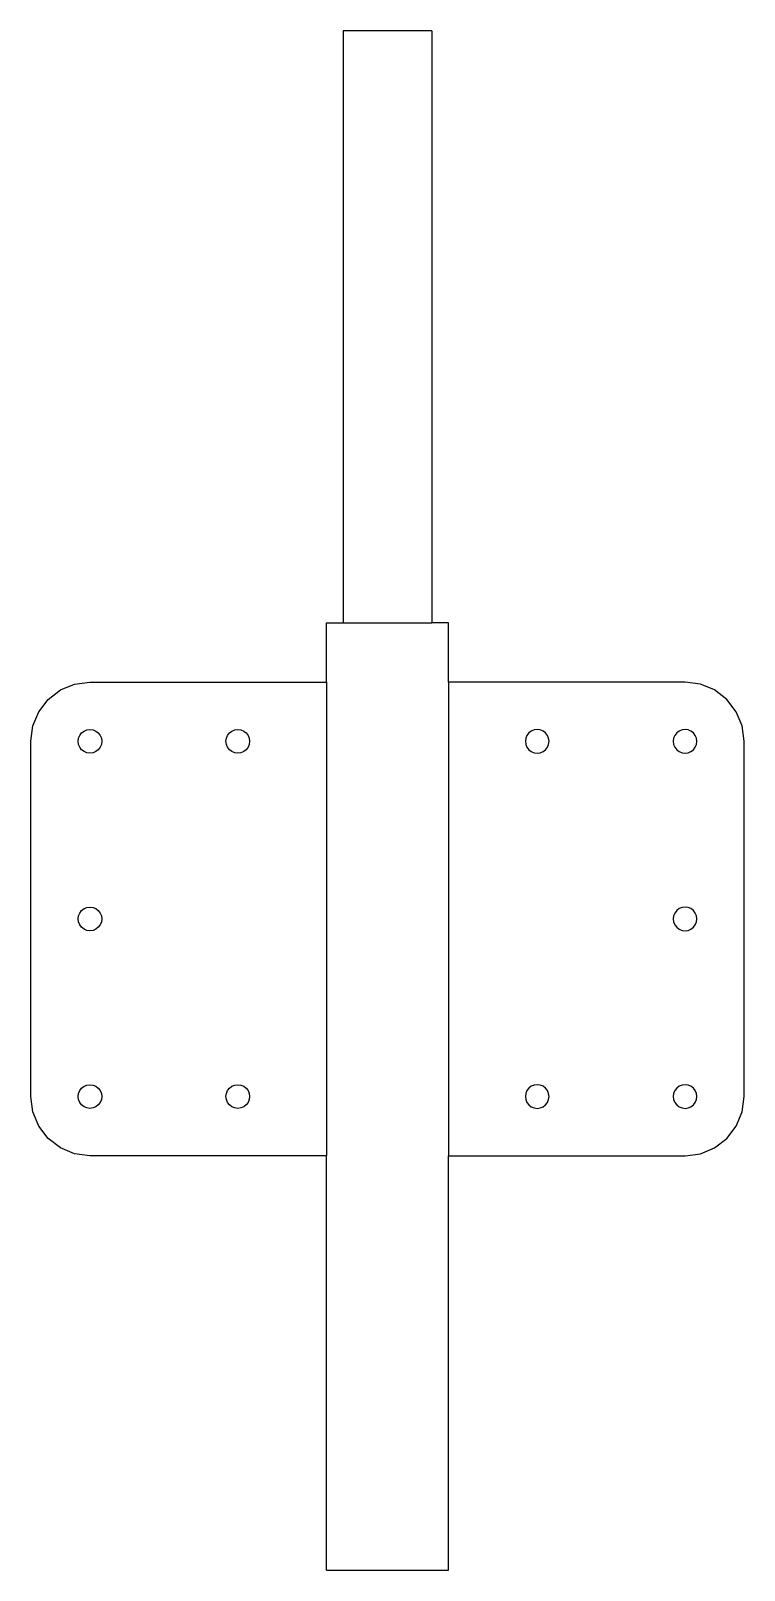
# Model space of a CAD drawing. Extents: x -87 to 34, y -66 to 194.
import ezdxf

# ---------------------------------------------------------------- set-up
doc = ezdxf.new("R2010")
doc.units = 0
doc.layers.get('0').update_dxf_attribs({"linetype": 'CONTINUOUS'})

msp = doc.modelspace()

# ---------------------------------------------------------------- linework, layer by layer
for p, q in [((-33.93, 193.53), (-33.93, 93.53)), ((-18.93, 193.53), (-33.93, 193.53)), ((-18.93, 193.53), (-18.93, 93.53)), ((-36.73, 83.53), (-36.73, 93.53)), ((-36.73, 93.53), (-33.93, 93.53)), ((-33.93, 93.53), (-18.93, 93.53)), ((-16.13, 93.53), (-18.93, 93.53)), ((-16.13, 83.53), (-16.13, 93.53)), ((-79.32, 83.19), (-76.73, 83.53)), ((-76.73, 83.53), (-36.73, 83.53)), ((-36.73, 83.53), (-36.73, 3.53)), ((-16.13, 83.53), (-16.13, 3.53)), ((23.87, 83.53), (-16.13, 83.53)), ((26.46, 83.19), (23.87, 83.53)), ((-85.39, 78.53), (-83.8, 80.61)), ((-83.8, 80.61), (-81.73, 82.2)), ((-81.73, 82.2), (-79.32, 83.19)), ((28.87, 82.2), (26.46, 83.19)), ((30.94, 80.61), (28.87, 82.2)), ((32.53, 78.53), (30.94, 80.61)), ((-86.39, 76.12), (-85.39, 78.53)), ((33.53, 76.12), (32.53, 78.53)), ((-86.73, 73.53), (-86.39, 76.12)), ((-77.73, 75.27), (-77.25, 75.47)), ((-77.25, 75.47), (-76.73, 75.53)), ((-76.73, 75.53), (-76.21, 75.47)), ((-76.21, 75.47), (-75.73, 75.27)), ((-52.73, 75.27), (-52.25, 75.47)), ((-52.25, 75.47), (-51.73, 75.53)), ((-51.73, 75.53), (-51.21, 75.47)), ((-51.21, 75.47), (-50.73, 75.27)), ((-1.65, 75.47), (-2.13, 75.27)), ((-1.13, 75.53), (-1.65, 75.47)), ((-0.61, 75.47), (-1.13, 75.53)), ((-0.13, 75.27), (-0.61, 75.47)), ((23.35, 75.47), (22.87, 75.27)), ((23.87, 75.53), (23.35, 75.47)), ((24.39, 75.47), (23.87, 75.53)), ((24.87, 75.27), (24.39, 75.47)), ((33.87, 73.53), (33.53, 76.12)), ((-86.73, 13.53), (-86.73, 73.53)), ((-78.73, 73.53), (-78.66, 74.05)), ((-78.66, 73.02), (-78.73, 73.53)), ((-78.66, 74.05), (-78.46, 74.53)), ((-78.46, 72.53), (-78.66, 73.02)), ((-78.46, 74.53), (-78.14, 74.95)), ((-78.14, 74.95), (-77.73, 75.27)), ((-75.73, 75.27), (-75.32, 74.95)), ((-75.32, 74.95), (-75, 74.53)), ((-75, 74.53), (-74.8, 74.05)), ((-74.8, 73.02), (-75, 72.53)), ((-74.8, 74.05), (-74.73, 73.53)), ((-74.73, 73.53), (-74.8, 73.02)), ((-53.73, 73.53), (-53.66, 74.05)), ((-53.66, 73.02), (-53.73, 73.53)), ((-53.66, 74.05), (-53.46, 74.53)), ((-53.46, 72.53), (-53.66, 73.02)), ((-53.46, 74.53), (-53.14, 74.95)), ((-53.14, 74.95), (-52.73, 75.27)), ((-50.73, 75.27), (-50.32, 74.95)), ((-50.32, 74.95), (-50, 74.53)), ((-50, 74.53), (-49.8, 74.05)), ((-49.8, 73.02), (-50, 72.53)), ((-49.8, 74.05), (-49.73, 73.53)), ((-49.73, 73.53), (-49.8, 73.02)), ((-3.06, 74.05), (-3.13, 73.53)), ((-3.13, 73.53), (-3.06, 73.02)), ((-2.86, 74.53), (-3.06, 74.05)), ((-3.06, 73.02), (-2.86, 72.53)), ((-2.54, 74.95), (-2.86, 74.53)), ((-2.13, 75.27), (-2.54, 74.95)), ((0.28, 74.95), (-0.13, 75.27)), ((0.6, 74.53), (0.28, 74.95)), ((0.8, 74.05), (0.6, 74.53)), ((0.6, 72.53), (0.8, 73.02)), ((0.87, 73.53), (0.8, 74.05)), ((0.8, 73.02), (0.87, 73.53)), ((21.94, 74.05), (21.87, 73.53)), ((21.87, 73.53), (21.94, 73.02)), ((22.14, 74.53), (21.94, 74.05)), ((21.94, 73.02), (22.14, 72.53)), ((22.46, 74.95), (22.14, 74.53)), ((22.87, 75.27), (22.46, 74.95)), ((25.28, 74.95), (24.87, 75.27)), ((25.6, 74.53), (25.28, 74.95)), ((25.8, 74.05), (25.6, 74.53)), ((25.6, 72.53), (25.8, 73.02)), ((25.87, 73.53), (25.8, 74.05)), ((25.8, 73.02), (25.87, 73.53)), ((33.87, 13.53), (33.87, 73.53)), ((-78.14, 72.12), (-78.46, 72.53)), ((-77.73, 71.8), (-78.14, 72.12)), ((-77.25, 71.6), (-77.73, 71.8)), ((-76.73, 71.53), (-77.25, 71.6)), ((-76.21, 71.6), (-76.73, 71.53)), ((-75.73, 71.8), (-76.21, 71.6)), ((-75.32, 72.12), (-75.73, 71.8)), ((-75, 72.53), (-75.32, 72.12)), ((-53.14, 72.12), (-53.46, 72.53)), ((-52.73, 71.8), (-53.14, 72.12)), ((-52.25, 71.6), (-52.73, 71.8)), ((-51.73, 71.53), (-52.25, 71.6)), ((-51.21, 71.6), (-51.73, 71.53)), ((-50.73, 71.8), (-51.21, 71.6)), ((-50.32, 72.12), (-50.73, 71.8)), ((-50, 72.53), (-50.32, 72.12)), ((-2.86, 72.53), (-2.54, 72.12)), ((-2.54, 72.12), (-2.13, 71.8)), ((-2.13, 71.8), (-1.65, 71.6)), ((-1.65, 71.6), (-1.13, 71.53)), ((-1.13, 71.53), (-0.61, 71.6)), ((-0.61, 71.6), (-0.13, 71.8)), ((-0.13, 71.8), (0.28, 72.12)), ((0.28, 72.12), (0.6, 72.53)), ((22.14, 72.53), (22.46, 72.12)), ((22.46, 72.12), (22.87, 71.8)), ((22.87, 71.8), (23.35, 71.6)), ((23.35, 71.6), (23.87, 71.53)), ((23.87, 71.53), (24.39, 71.6)), ((24.39, 71.6), (24.87, 71.8)), ((24.87, 71.8), (25.28, 72.12)), ((25.28, 72.12), (25.6, 72.53)), ((-78.66, 44.05), (-78.46, 44.53)), ((-78.46, 44.53), (-78.14, 44.95)), ((-78.14, 44.95), (-77.73, 45.27)), ((-77.73, 45.27), (-77.25, 45.47)), ((-77.25, 45.47), (-76.73, 45.53)), ((-76.73, 45.53), (-76.21, 45.47)), ((-76.21, 45.47), (-75.73, 45.27)), ((-75.73, 45.27), (-75.32, 44.95)), ((-75.32, 44.95), (-75, 44.53)), ((-75, 44.53), (-74.8, 44.05)), ((22.14, 44.53), (21.94, 44.05)), ((22.46, 44.95), (22.14, 44.53)), ((22.87, 45.27), (22.46, 44.95)), ((23.35, 45.47), (22.87, 45.27)), ((23.87, 45.53), (23.35, 45.47)), ((24.39, 45.47), (23.87, 45.53)), ((24.87, 45.27), (24.39, 45.47)), ((25.28, 44.95), (24.87, 45.27)), ((25.6, 44.53), (25.28, 44.95)), ((25.8, 44.05), (25.6, 44.53)), ((-78.73, 43.53), (-78.66, 44.05)), ((-78.66, 43.02), (-78.73, 43.53)), ((-78.46, 42.53), (-78.66, 43.02)), ((-78.14, 42.12), (-78.46, 42.53)), ((-77.73, 41.8), (-78.14, 42.12)), ((-77.25, 41.6), (-77.73, 41.8)), ((-76.73, 41.53), (-77.25, 41.6)), ((-76.21, 41.6), (-76.73, 41.53)), ((-75.73, 41.8), (-76.21, 41.6)), ((-75.32, 42.12), (-75.73, 41.8)), ((-75, 42.53), (-75.32, 42.12)), ((-74.8, 43.02), (-75, 42.53)), ((-74.8, 44.05), (-74.73, 43.53)), ((-74.73, 43.53), (-74.8, 43.02)), ((21.94, 44.05), (21.87, 43.53)), ((21.87, 43.53), (21.94, 43.02)), ((21.94, 43.02), (22.14, 42.53)), ((22.14, 42.53), (22.46, 42.12)), ((22.46, 42.12), (22.87, 41.8)), ((22.87, 41.8), (23.35, 41.6)), ((23.35, 41.6), (23.87, 41.53)), ((23.87, 41.53), (24.39, 41.6)), ((24.39, 41.6), (24.87, 41.8)), ((24.87, 41.8), (25.28, 42.12)), ((25.28, 42.12), (25.6, 42.53)), ((25.6, 42.53), (25.8, 43.02)), ((25.87, 43.53), (25.8, 44.05)), ((25.8, 43.02), (25.87, 43.53)), ((-86.39, 10.95), (-86.73, 13.53)), ((-78.73, 13.53), (-78.66, 14.05)), ((-78.66, 13.02), (-78.73, 13.53)), ((-78.66, 14.05), (-78.46, 14.53)), ((-78.46, 12.53), (-78.66, 13.02)), ((-78.46, 14.53), (-78.14, 14.95)), ((-78.14, 14.95), (-77.73, 15.27)), ((-77.73, 15.27), (-77.25, 15.47)), ((-77.25, 15.47), (-76.73, 15.53)), ((-76.73, 15.53), (-76.21, 15.47)), ((-76.21, 15.47), (-75.73, 15.27)), ((-75.73, 15.27), (-75.32, 14.95)), ((-75.32, 14.95), (-75, 14.53)), ((-75, 14.53), (-74.8, 14.05)), ((-74.8, 13.02), (-75, 12.53)), ((-74.8, 14.05), (-74.73, 13.53)), ((-74.73, 13.53), (-74.8, 13.02)), ((-53.73, 13.53), (-53.66, 14.05)), ((-53.66, 13.02), (-53.73, 13.53)), ((-53.66, 14.05), (-53.46, 14.53)), ((-53.46, 12.53), (-53.66, 13.02)), ((-53.46, 14.53), (-53.14, 14.95)), ((-53.14, 14.95), (-52.73, 15.27)), ((-52.73, 15.27), (-52.25, 15.47)), ((-52.25, 15.47), (-51.73, 15.53)), ((-51.73, 15.53), (-51.21, 15.47)), ((-51.21, 15.47), (-50.73, 15.27)), ((-50.73, 15.27), (-50.32, 14.95)), ((-50.32, 14.95), (-50, 14.53)), ((-50, 14.53), (-49.8, 14.05)), ((-49.8, 13.02), (-50, 12.53)), ((-49.8, 14.05), (-49.73, 13.53)), ((-49.73, 13.53), (-49.8, 13.02)), ((-3.06, 14.05), (-3.13, 13.53)), ((-3.13, 13.53), (-3.06, 13.02)), ((-2.86, 14.53), (-3.06, 14.05)), ((-3.06, 13.02), (-2.86, 12.53)), ((-2.54, 14.95), (-2.86, 14.53)), ((-2.13, 15.27), (-2.54, 14.95)), ((-1.65, 15.47), (-2.13, 15.27)), ((-1.13, 15.53), (-1.65, 15.47)), ((-0.61, 15.47), (-1.13, 15.53)), ((-0.13, 15.27), (-0.61, 15.47)), ((0.28, 14.95), (-0.13, 15.27)), ((0.6, 14.53), (0.28, 14.95)), ((0.8, 14.05), (0.6, 14.53)), ((0.6, 12.53), (0.8, 13.02)), ((0.87, 13.53), (0.8, 14.05)), ((0.8, 13.02), (0.87, 13.53)), ((21.94, 14.05), (21.87, 13.53)), ((21.87, 13.53), (21.94, 13.02)), ((22.14, 14.53), (21.94, 14.05)), ((21.94, 13.02), (22.14, 12.53)), ((22.46, 14.95), (22.14, 14.53)), ((22.87, 15.27), (22.46, 14.95)), ((23.35, 15.47), (22.87, 15.27)), ((23.87, 15.53), (23.35, 15.47)), ((24.39, 15.47), (23.87, 15.53)), ((24.87, 15.27), (24.39, 15.47)), ((25.28, 14.95), (24.87, 15.27)), ((25.6, 14.53), (25.28, 14.95)), ((25.8, 14.05), (25.6, 14.53)), ((25.6, 12.53), (25.8, 13.02)), ((25.87, 13.53), (25.8, 14.05)), ((25.8, 13.02), (25.87, 13.53)), ((33.53, 10.95), (33.87, 13.53)), ((-85.39, 8.53), (-86.39, 10.95)), ((-78.14, 12.12), (-78.46, 12.53)), ((-77.73, 11.8), (-78.14, 12.12)), ((-77.25, 11.6), (-77.73, 11.8)), ((-76.73, 11.53), (-77.25, 11.6)), ((-76.21, 11.6), (-76.73, 11.53)), ((-75.73, 11.8), (-76.21, 11.6)), ((-75.32, 12.12), (-75.73, 11.8)), ((-75, 12.53), (-75.32, 12.12)), ((-53.14, 12.12), (-53.46, 12.53)), ((-52.73, 11.8), (-53.14, 12.12)), ((-52.25, 11.6), (-52.73, 11.8)), ((-51.73, 11.53), (-52.25, 11.6)), ((-51.21, 11.6), (-51.73, 11.53)), ((-50.73, 11.8), (-51.21, 11.6)), ((-50.32, 12.12), (-50.73, 11.8)), ((-50, 12.53), (-50.32, 12.12)), ((-2.86, 12.53), (-2.54, 12.12)), ((-2.54, 12.12), (-2.13, 11.8)), ((-2.13, 11.8), (-1.65, 11.6)), ((-1.65, 11.6), (-1.13, 11.53)), ((-1.13, 11.53), (-0.61, 11.6)), ((-0.61, 11.6), (-0.13, 11.8)), ((-0.13, 11.8), (0.28, 12.12)), ((0.28, 12.12), (0.6, 12.53)), ((22.14, 12.53), (22.46, 12.12)), ((22.46, 12.12), (22.87, 11.8)), ((22.87, 11.8), (23.35, 11.6)), ((23.35, 11.6), (23.87, 11.53)), ((23.87, 11.53), (24.39, 11.6)), ((24.39, 11.6), (24.87, 11.8)), ((24.87, 11.8), (25.28, 12.12)), ((25.28, 12.12), (25.6, 12.53)), ((32.53, 8.53), (33.53, 10.95)), ((-83.8, 6.46), (-85.39, 8.53)), ((30.94, 6.46), (32.53, 8.53)), ((-81.73, 4.87), (-83.8, 6.46)), ((28.87, 4.87), (30.94, 6.46)), ((-79.32, 3.88), (-81.73, 4.87)), ((-76.73, 3.53), (-79.32, 3.88)), ((-36.73, 3.53), (-76.73, 3.53)), ((-36.73, -66.47), (-36.73, 3.53)), ((-16.13, -66.47), (-16.13, 3.53)), ((-16.13, 3.53), (23.87, 3.53)), ((23.87, 3.53), (26.46, 3.88)), ((26.46, 3.88), (28.87, 4.87)), ((-36.73, -66.47), (-16.13, -66.47))]:
    msp.add_line(p, q)

doc.saveas('drawing.dxf')
